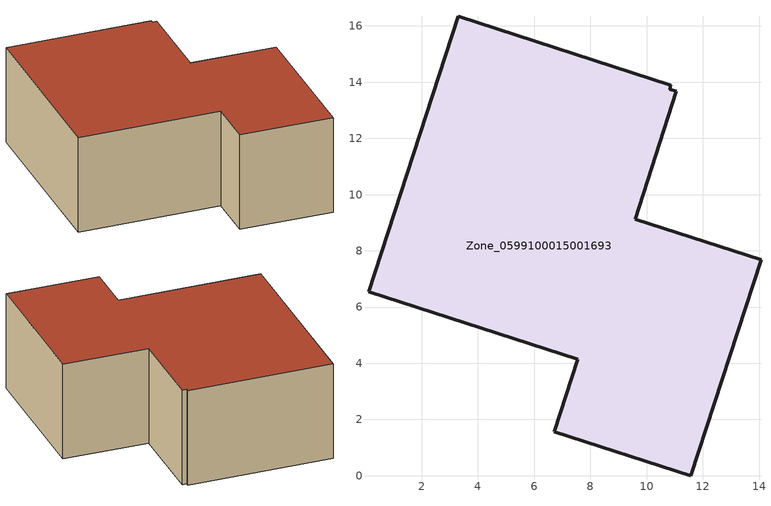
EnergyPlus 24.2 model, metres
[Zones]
Zone_0599100015001693
 floor ground (C_G): 9.59,9.13 14.07,7.68 11.58,0 6.72,1.57 7.55,4.14 0.11,6.54 3.3,16.34 10.85,13.89 10.82,13.76 11.06,13.68 z0.97
 wall outside (C_F): 7.55,4.14 6.72,1.57 11.58,0 14.07,7.68 9.59,9.13 11.06,13.68 10.82,13.76 10.85,13.89 3.3,16.34 0.11,6.54 7.55,4.14 z0.97:6.47
 roof outside (C_R): 10.85,13.89 3.3,16.34 0.11,6.54 7.55,4.14 6.72,1.57 11.58,0 14.07,7.68 9.59,9.13 11.06,13.68 10.82,13.76 z6.47
[BUILDING]
Pand.0599100015001693: North Axis=0; Terrain=City; Loads Convergence Tolerance Value=0.04; Temperature Convergence Tolerance Value=0.4; Solar Distribution=FullExterior; Maximum Number of Warmup Days=25; Minimum Number of Warmup Days=1
[Site:Location]
Rotterdam.The.Hague.AP_ZH_NLD Design_Conditions: Latitude=51.96; Longitude=4.45; Time Zone=1; Elevation=-4.5
[SITE:GROUNDTEMPERATURE:BUILDINGSURFACE]
18, 18, 18, 18, 18, 18, 18, 18, 18, 18, 18, 18
[MATERIAL] Thermal Absorptance=0.9; Solar Absorptance=0.7; Visible Absorptance=0.7
Name | Roughness | Thickness | Conductivity | Density | Specific Heat
G.D.1975-1991 | MediumSmooth | 0.15 | 0.288461 | 540 | 1210
F.D.1975-1991 | Rough | 0.3 | 0.230769 | 1920 | 840
R.D.1975-1991 | MediumRough | 0.2 | 0.153846 | 1500 | 1000
[CONSTRUCTION]
C_G: G.D.1975-1991
C_F: F.D.1975-1991
C_R: R.D.1975-1991
[ZONE]
Zone_0599100015001693: Type=1; Multiplier=1; Ceiling Height=Autocalculate; Volume=Autocalculate; Floor Area=autocalculate; Part of Total Floor Area=Yes
[ZONEINFILTRATION:DESIGNFLOWRATE]
Infil_Zone_0599100015001693: Zone or ZoneList or Space or SpaceList=Zone_0599100015001693; Schedule=AlwaysOn; Design Flow Rate Calculation Method=Flow/Area; Flow Rate per Floor Area=0.0042; Constant Term Coefficient=1; Temperature Term Coefficient=0; Velocity Term Coefficient=0; Velocity Squared Term Coefficient=0
[HVACTEMPLATE:ZONE:IDEALLOADSAIRSYSTEM]
Zone_0599100015001693: Maximum Heating Supply Air Temperature=50; Minimum Cooling Supply Air Temperature=13; Maximum Heating Supply Air Humidity Ratio=0.0156; Minimum Cooling Supply Air Humidity Ratio=0.0077; Heating Limit=NoLimit; Cooling Limit=NoLimit; Dehumidification Control Type=ConstantSensibleHeatRatio; Cooling Sensible Heat Ratio=0.7; Dehumidification Setpoint=60; Humidification Control Type=None; Humidification Setpoint=30; Outdoor Air Method=None; Outdoor Air Flow Rate per Person=0.00944; Outdoor Air Flow Rate per Zone Floor Area=0; Outdoor Air Flow Rate per Zone=0; Demand Controlled Ventilation Type=None; Outdoor Air Economizer Type=NoEconomizer; Heat Recovery Type=None; Sensible Heat Recovery Effectiveness=0.7; Latent Heat Recovery Effectiveness=0.65
[ZONECONTROL:THERMOSTAT]
ThermostatControl_Zone_0599100015001693: Zone or ZoneList=Zone_0599100015001693; Control Type Schedule=DualSetpointControlType; Control 1=Thermostat_Zone_0599100015001693; Temperature Difference Between Cutout And Setpoint=0
[THERMOSTATSETPOINT:DUALSETPOINT]
Thermostat_Zone_0599100015001693: Heating Setpoint Temperature Schedule=HeatingSetpoint_Zone_0599100015001693; Cooling Setpoint Temperature Schedule=CoolingSetpoint_Zone_0599100015001693
[SCHEDULE:COMPACT]
HeatingSetpoint_Zone_0599100015001693: Through: 12/31, For: AllDays, Until: 24:00, 21
CoolingSetpoint_Zone_0599100015001693: Through: 12/31, For: AllDays, Until: 24:00, 24
DualSetpointControlType: Through: 12/31, For: AllDays, Until: 24:00, 4
AlwaysOn: Through: 12/31, For: AllDays, Until: 24:00, 1
